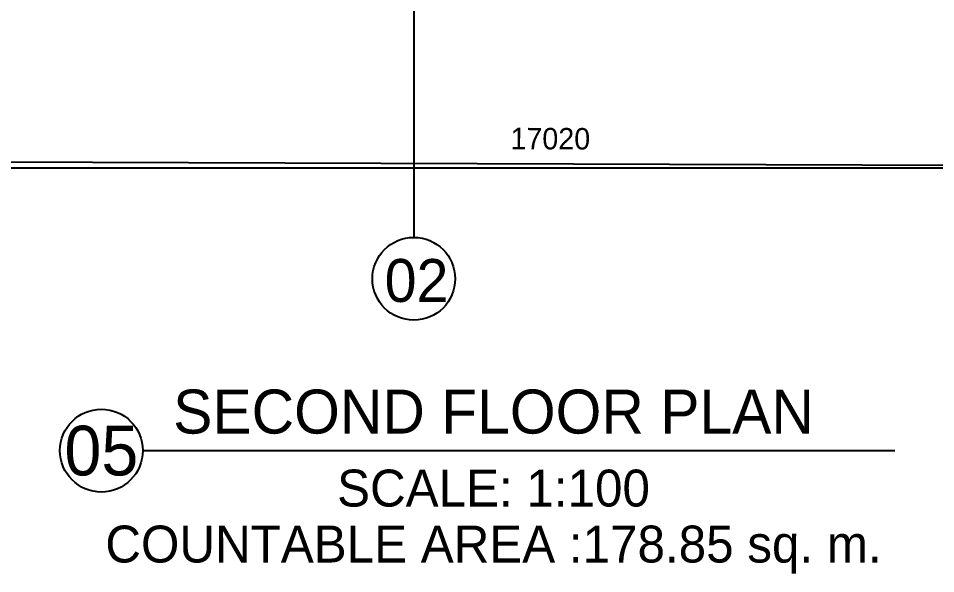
# Model space of a CAD drawing. Header units: millimetres. Extents: x 173236 to 801264, y -94969 to 615039.
# Drawn here: x 640885 to 647298, y 119114 to 122994 of the extents above; entities that cross this region are included whole.
import ezdxf
from ezdxf.enums import TextEntityAlignment as Align

# ---------------------------------------------------------------- set-up
doc = ezdxf.new("R2010")
doc.units = ezdxf.units.MM
doc.header["$MEASUREMENT"] = 0
doc.header["$PDMODE"] = 2
doc.layers.add('00-Def-points', color=7, linetype='Continuous', plot=False)
for name, color, linetype in [('VOX-A-ANNO-DIMS', 160, 'Continuous'), ('VOX-A-ANNO-GRID', 253, 'Continuous'), ('VOX-A-ANNO-GRID-LINE', 254, 'Continuous'), ('VOX-A-ANNO-TEXT', 30, 'Continuous')]:
    doc.layers.add(name, color=color, linetype=linetype)
doc.styles.add('1.5 mm Rotis Annotative', font='', dxfattribs={"height": 1.5})
doc.styles.add('2.5 mm Rotis Annotative (IM)', font='', dxfattribs={"height": 0.1})
doc.styles.add('3 mm Rotis Annotative (IM)', font='', dxfattribs={"height": 0.12})
doc.styles.add('3.5 mm Rotis Annotative (IM)', font='', dxfattribs={"height": 0.138})
doc.styles.get('1.5 mm Rotis Annotative').set_extended_font_data('Rotis Sans Serif')
doc.styles.get('2.5 mm Rotis Annotative (IM)').set_extended_font_data('Rotis Sans Serif')
doc.styles.get('3 mm Rotis Annotative (IM)').set_extended_font_data('Rotis Sans Serif')
doc.styles.get('3.5 mm Rotis Annotative (IM)').set_extended_font_data('Rotis Sans Serif')
doc.dimstyles.new('1.5 mm Rotis Annotative', dxfattribs={"dimtxt": 1.5, "dimasz": 1, "dimexe": 1.5, "dimexo": 0, "dimgap": 1, "dimtad": 1, "dimdec": 0, "dimrnd": 5, "dimzin": 0, "dimdsep": 46, "dimtxsty": '1.5 mm Rotis Annotative', "dimblk": 'ARCHTICK', "dimcen": 0.09, "dimdle": 1, "dimadec": 0, "dimazin": 0, "dimtfac": 1, "dimtdec": 0, "dimtofl": 0, "dimtmove": 1, "dimatfit": 3, "dimfxl": 2, "dimfxlon": 1, "dimtolj": 1, "dimtzin": 0, "dimarcsym": 0})

# ---------------------------------------------------------------- blocks, each defined once
blk = doc.blocks.new('*U31')
at = {"layer": 'VOX-A-ANNO-TEXT'}
blk.add_line((-0.2277, 0), (1.8425, 0), dxfattribs=at)
blk.add_circle((-0.3416, 0), 0.1139, dxfattribs=at)
for tag, height, style, p in [('DRAWING_NAME', 0.1211, '3 mm Rotis Annotative (IM)', (0.7378, 0.1074)), ('DRAWING_NUMBER', 0.1367, '3.5 mm Rotis Annotative (IM)', (-0.3416, 0)), ('DRAWING_SCALE', 0.1016, '2.5 mm Rotis Annotative (IM)', (0.7378, -0.1031)), ('DRAWING_AREA', 0.1016, '2.5 mm Rotis Annotative (IM)', (0.7378, -0.2571))]:
    blk.add_attdef(tag, text='', height=height, dxfattribs=dict(at, style=style)).set_placement(p, align=Align.MIDDLE_CENTER)
blk = doc.blocks.new('VOX-A-GRID-TAG')
at = {"layer": 'VOX-A-ANNO-GRID'}
blk.add_circle((0, 0), 1.447, dxfattribs=at)
at = {"layer": 'VOX-A-ANNO-GRID', "style": '1.5 mm Rotis Annotative'}
blk.add_attdef('O1', text='', height=1.5, dxfattribs=at).set_placement((0.097, -0.81), align=Align.CENTER)
blk = doc.blocks.new('dd')
at = {"layer": 'VOX-A-ANNO-GRID-LINE', "transparency": 33554610}
blk.add_line((711725.6, 167520.5), (711725.6, 143590.4), dxfattribs=at)
at = {"xscale": 199.8152530431017, "yscale": 199.8152530431017, "zscale": 199.8152530431017}
blk.add_blockref('VOX-A-GRID-TAG', (711725.6, 143301.7), dxfattribs=at).add_auto_attribs({'O1': '02'})
blk = doc.blocks.new('_ArchTick')
at = {"color": 0, "linetype": 'ByBlock', "const_width": 0.15}
blk.add_lwpolyline([(-0.5, -0.5), (0.5, 0.5)], dxfattribs=at)
blk = doc.blocks.new('*D439')
at = {"layer": 'Defpoints', "color": 0, "transparency": 16777216}
for p in [(636139.1, 168761.3), (653158.5, 168701.4), (636093.9, 155923.6)]:
    blk.add_point(p, dxfattribs=at)
at = {"layer": 'VOX-A-ANNO-DIMS', "color": 0, "lineweight": -2, "transparency": 16777216}
for p, q in [((636094.6, 156123.6), (636093.4, 155773.6)), ((653114, 156063.7), (653112.7, 155713.7)), ((653213.3, 155863.3), (635993.9, 155923.9))]:
    blk.add_line(p, q, dxfattribs=at)
at = {"layer": 'VOX-A-ANNO-DIMS', "color": 0, "lineweight": -2, "transparency": 16777216, "xscale": 100, "yscale": 100, "zscale": 100}
for p, rotation in [((636093.9, 155923.6), 179.7983003632781), ((653113.3, 155863.7), 359.7983003632781)]:
    blk.add_blockref('_ArchTick', p, dxfattribs=dict(at, rotation=rotation))
at = {"layer": 'VOX-A-ANNO-DIMS', "color": 0, "transparency": 16777216, "insert": (644604.2, 156069.8), "char_height": 150, "attachment_point": 5, "rotation": 359.7983, "style": '1.5 mm Rotis Annotative'}
blk.add_mtext('\\A1;17020', dxfattribs=at)
blk = doc.blocks.new('DIM')
at = {"layer": '00-Def-points'}
blk.add_lwpolyline([(632074.5, 177389.1), (657199.6, 177389.1), (657199.6, 155864.9), (632074.5, 155864.9)], close=True, dxfattribs=at)
at = {"layer": 'VOX-A-ANNO-DIMS'}
dim = blk.add_aligned_dim(p1=(653158.4507, 168701.3773), p2=(636139.1245, 168761.2911), distance=12837.7964, dimstyle='1.5 mm Rotis Annotative', dxfattribs=at)
dim.commit()
dim.dimension.update_dxf_attribs({"geometry": '*D439', "text_midpoint": (644604.2148, 156069.8119)})

msp = doc.modelspace()

# ---------------------------------------------------------------- block references
msp.add_blockref('DIM', (0, -33917.2))
at = {"layer": 'VOX-A-ANNO-GRID-LINE'}
msp.add_blockref('dd', (-68075.9, -22127.2), dxfattribs=at)
at = {"layer": 'VOX-A-ANNO-TEXT', "xscale": 2540, "yscale": 2540, "zscale": 2540}
msp.add_blockref('*U31', (642333.2, 119973.6), dxfattribs=at).add_auto_attribs({'DRAWING_AREA': 'COUNTABLE AREA :178.85 sq. m.', 'DRAWING_SCALE': 'SCALE: 1:100', 'DRAWING_NAME': 'SECOND FLOOR PLAN', 'DRAWING_NUMBER': '05'})

doc.saveas('drawing.dxf')
